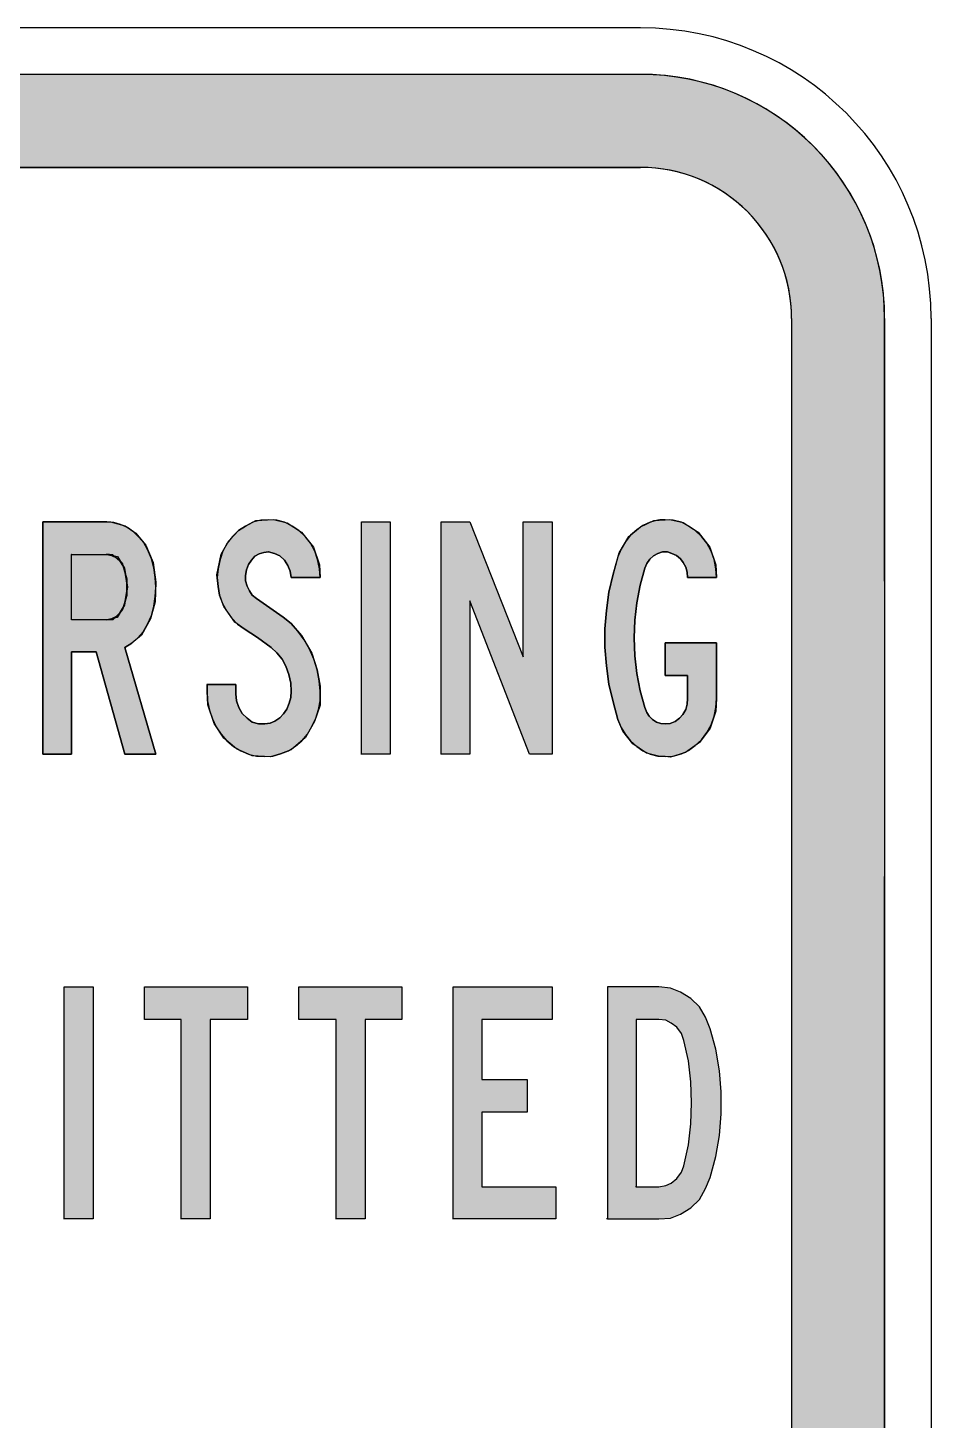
# Model space of a CAD drawing. Extents: x 215 to 290, y 119 to 255.
# Drawn here: x 251.6 to 290.5, y 195 to 254.9 of the extents above; entities that cross this region are included whole.
import ezdxf

# ---------------------------------------------------------------- set-up
doc = ezdxf.new("R2010")
doc.units = 0
doc.header["$MEASUREMENT"] = 0
doc.linetypes.add('CENTERX2', pattern=[101.6, 63.5, -12.7, 12.7, -12.7])
doc.layers.get('0').update_dxf_attribs({"linetype": 'CONTINUOUS'})
doc.layers.add('L35', color=3, linetype='CONTINUOUS')
doc.layers.add('T25', color=1, linetype='CONTINUOUS')

msp = doc.modelspace()

# ---------------------------------------------------------------- hatches: boundary and pattern name
at = {"layer": 'T25', "linetype": 'CENTERX2'}
h = msp.add_hatch(color=256, dxfattribs=at)
edge = h.paths.add_edge_path(flags=16)
edge.add_arc((227.982, 242.366), 6.5, 90, 180, ccw=False)
edge.add_line((227.982, 248.866), (277.982, 248.866))
edge.add_arc((277.982, 242.366), 6.5, 0, 90, ccw=False)
edge.add_line((284.482, 242.366), (284.482, 154.866))
edge.add_arc((277.982, 154.866), 6.5, -90, 0, ccw=False)
edge.add_line((277.982, 148.366), (227.982, 148.366))
edge.add_arc((227.982, 154.866), 6.5, 180, 270, ccw=False)
edge.add_line((221.482, 154.866), (221.482, 242.366))
edge = h.paths.add_edge_path()
edge.add_arc((277.982, 242.366), 10.5, 360, 450)
edge.add_line((277.982, 252.866), (227.982, 252.866))
edge.add_arc((227.982, 242.366), 10.5, 90, 180)
edge.add_line((217.482, 242.366), (217.482, 154.866))
edge.add_arc((227.982, 154.866), 10.5, 180, 270)
edge.add_line((227.982, 144.366), (277.982, 144.366))
edge.add_arc((277.982, 154.866), 10.5, 270, 360)
edge.add_line((288.482, 154.866), (288.482, 242.366))
h = msp.add_hatch(color=256, dxfattribs=at)
h.paths.add_polyline_path([(217.482, 154.866, 0.414214), (227.982, 144.366), (277.982, 144.366, 0.414214), (288.482, 154.866), (288.482, 242.366, 0.414214), (277.982, 252.866), (227.982, 252.866, 0.414214), (217.482, 242.366)])
h.paths.add_polyline_path([(221.482, 242.366, -0.414214), (227.982, 248.866), (277.982, 248.866, -0.414214), (284.482, 242.366), (284.482, 154.866, -0.414214), (277.982, 148.366), (227.982, 148.366, -0.414214), (221.482, 154.866)], flags=16)
h.paths.add_polyline_path([(224.275, 233.628), (226.982, 233.628), (227.158, 233.628), (227.802, 233.456), (228.27, 233.132), (228.72, 232.592), (228.925, 232.037), (229.098, 231.489), (229.142, 230.611), (229.049, 229.991), (228.925, 229.598), (228.7, 229.021), (228.265, 228.507), (227.809, 228.214), (229.131, 223.626), (227.809, 223.626), (226.569, 228.028), (225.515, 228.028), (225.515, 223.626), (224.275, 223.626)], flags=0)
h.paths.add_polyline_path([(224.275, 233.628), (227.158, 233.628), (227.802, 233.456), (228.27, 233.132), (228.72, 232.592), (228.925, 232.037), (229.098, 231.489), (229.142, 230.611), (229.049, 229.991), (228.925, 229.598), (228.7, 229.021), (228.265, 228.507), (227.809, 228.214), (229.131, 223.626), (227.809, 223.626), (226.569, 228.028), (225.515, 228.028), (225.515, 223.626), (224.275, 223.626)], flags=0)
h.paths.add_polyline_path([(225.515, 229.412), (225.515, 232.223), (227.271, 232.223), (227.687, 231.859), (227.891, 231.165), (227.891, 230.458), (227.689, 229.809), (227.356, 229.477), (227.003, 229.412)], flags=0)
h.paths.add_polyline_path([(227.23, 232.181), (227.481, 232.136), (227.549, 232.022), (227.23, 232.181), (227.003, 232.223), (227.148, 232.223)], flags=0)
h.paths.add_polyline_path([(231.342, 233.628), (235.579, 233.628), (235.579, 232.223), (232.582, 232.223), (232.582, 229.619), (234.525, 229.619), (234.525, 228.214), (232.582, 228.214), (232.582, 225.031), (235.765, 225.031), (235.765, 223.626), (231.342, 223.626)], flags=0)
h.paths.add_polyline_path([(237.976, 233.628), (239.195, 233.628), (240.704, 227.015), (242.212, 233.628), (243.452, 233.628), (241.241, 223.626), (240.166, 223.626)], flags=0)
h.paths.add_polyline_path([(245.643, 233.628), (249.9, 233.628), (249.9, 232.223), (246.883, 232.223), (246.883, 229.619), (248.825, 229.619), (248.825, 228.214), (246.883, 228.214), (246.883, 225.031), (250.065, 225.031), (250.065, 223.626), (245.643, 223.626)], flags=0)
h.paths.add_polyline_path([(252.276, 233.628), (255.004, 233.628), (255.19, 233.628), (255.811, 233.45), (256.271, 233.132), (256.704, 232.613), (257.015, 231.873), (257.143, 231.024), (257.101, 230.185), (256.908, 229.452), (256.513, 228.75), (256.099, 228.4), (255.81, 228.214), (257.132, 223.626), (255.81, 223.626), (254.57, 228.028), (253.516, 228.028), (253.516, 223.626), (252.276, 223.626)], flags=0)
h.paths.add_polyline_path([(252.276, 233.628), (255.19, 233.628), (255.811, 233.45), (256.271, 233.132), (256.704, 232.613), (257.015, 231.873), (257.143, 231.024), (257.101, 230.185), (256.908, 229.452), (256.513, 228.75), (256.099, 228.4), (255.81, 228.214), (257.132, 223.626), (255.81, 223.626), (254.57, 228.028), (253.516, 228.028), (253.516, 223.626), (252.276, 223.626)], flags=0)
h.paths.add_polyline_path([(253.516, 229.412), (253.516, 232.223), (255.272, 232.223), (255.688, 231.859), (255.892, 231.165), (255.892, 230.458), (255.69, 229.809), (255.293, 229.412)], flags=0)
h.paths.add_polyline_path([(255.532, 229.604), (255.794, 230.04), (255.923, 230.818), (255.789, 231.623), (255.55, 232.022), (255.231, 232.181), (255.025, 232.223), (255.148, 232.223), (255.231, 232.181), (255.485, 232.131), (255.789, 231.623), (255.923, 230.818), (255.794, 230.04)], flags=0)
h.paths.add_polyline_path([(259.343, 226.623), (260.583, 226.623), (260.583, 226.23), (260.604, 225.92), (260.707, 225.631), (260.852, 225.383), (261.059, 225.176), (261.286, 225.011), (261.555, 224.928), (261.823, 224.928), (262.051, 224.969), (262.257, 225.052), (262.464, 225.197), (262.629, 225.362), (262.774, 225.569), (262.877, 225.817), (262.939, 226.065), (262.96, 226.333), (262.939, 226.685), (262.857, 227.057), (262.733, 227.408), (262.567, 227.718), (262.34, 227.986), (262.092, 228.214), (261.513, 228.648), (260.935, 229.02), (260.531, 229.308), (260.054, 229.976), (259.881, 230.466), (259.819, 230.838), (259.765, 231.348), (259.952, 232.238), (260.273, 232.808), (260.687, 233.256), (260.997, 233.442), (261.436, 233.676), (262.204, 233.724), (262.791, 233.577), (263.407, 233.181), (263.918, 232.531), (264.169, 231.776), (264.2, 231.231), (262.96, 231.231), (262.919, 231.499), (262.815, 231.747), (262.671, 231.975), (262.464, 232.161), (262.237, 232.264), (261.989, 232.326), (261.782, 232.305), (261.575, 232.243), (261.389, 232.14), (261.245, 231.975), (261.121, 231.789), (261.038, 231.561), (260.997, 231.313), (260.997, 231.086), (261.059, 230.859), (261.162, 230.652), (261.286, 230.466), (261.472, 230.322), (262.609, 229.516), (262.96, 229.247), (263.407, 228.736), (263.851, 227.968), (264.076, 227.263), (264.2, 226.55), (264.2, 225.734), (263.967, 225.035), (263.577, 224.342), (262.954, 223.815), (262.505, 223.647), (262.063, 223.509), (261.284, 223.555), (260.6, 223.854), (260.062, 224.315), (259.64, 224.949), (259.373, 225.75), (259.343, 226.333)], flags=0)
h.paths.add_polyline_path([(244.543, 193.63), (246.021, 193.63), (248.171, 183.618), (246.861, 183.618), (246.223, 186.44), (244.341, 186.44), (243.703, 183.618), (242.393, 183.618)], flags=0)
h.paths.add_polyline_path([(245.282, 190.841), (245.92, 187.818), (245.887, 187.818), (244.61, 187.818)], flags=0)
h.paths.add_polyline_path([(250.489, 193.63), (251.8, 193.63), (254.218, 187.818), (254.218, 193.63), (255.529, 193.63), (255.529, 183.618), (254.487, 183.618), (251.8, 190.237), (251.8, 183.618), (250.489, 183.618)], flags=0)
h.paths.add_polyline_path([(265.977, 233.628), (267.217, 233.628), (267.217, 223.626), (265.977, 223.626)], flags=0)
h.paths.add_polyline_path([(269.407, 233.628), (270.647, 233.628), (272.941, 227.821), (272.941, 233.628), (274.181, 233.628), (274.181, 223.626), (273.21, 223.626), (270.647, 230.218), (270.647, 223.626), (269.407, 223.626)], flags=0)
h.paths.add_polyline_path([(257.847, 193.63), (259.258, 193.63), (260.736, 190.035), (262.214, 193.63), (263.625, 193.63), (261.374, 188.12), (261.374, 183.618), (260.064, 183.618), (260.064, 188.12)], flags=0)
h.paths.add_polyline_path([(278.727, 233.69), (278.81, 233.711), (279.037, 233.711)], flags=0)
h.paths.add_polyline_path([(276.454, 228.234), (276.454, 229.02), (276.516, 229.805), (276.619, 230.59), (276.805, 231.375), (277.058, 232.286), (277.482, 232.993), (277.978, 233.412), (278.548, 233.678), (279.242, 233.724), (279.823, 233.588), (280.455, 233.181), (280.967, 232.531), (281.218, 231.776), (281.248, 231.231), (280.008, 231.231), (279.988, 231.458), (279.926, 231.665), (279.822, 231.871), (279.698, 232.037), (279.533, 232.181), (279.326, 232.264), (279.14, 232.326), (278.934, 232.326), (278.727, 232.264), (278.541, 232.161), (278.376, 232.016), (278.252, 231.83), (278.169, 231.623), (277.963, 230.9), (277.818, 230.136), (277.735, 229.392), (277.715, 228.627), (277.735, 227.862), (277.818, 227.098), (277.963, 226.354), (278.169, 225.631), (278.252, 225.424), (278.355, 225.259), (278.5, 225.114), (278.665, 225.011), (278.851, 224.949), (279.037, 224.928), (279.264, 224.949), (279.471, 225.031), (279.657, 225.176), (279.802, 225.341), (279.926, 225.548), (279.988, 225.775), (280.008, 226.023), (280.008, 227.015), (279.037, 227.015), (279.037, 228.42), (281.248, 228.42), (281.248, 226.023), (281.22, 225.483), (280.974, 224.745), (280.521, 224.128), (279.922, 223.701), (279.266, 223.508), (279.037, 223.523), (278.81, 223.523), (278.238, 223.666), (277.651, 224.072), (277.226, 224.625), (277.012, 225.114), (276.805, 225.879), (276.619, 226.643), (276.516, 227.428)], flags=0)
h.paths.add_polyline_path([(241.15, 173.64), (245.819, 173.64), (245.819, 172.229), (244.14, 172.229), (244.14, 163.628), (242.829, 163.628), (242.829, 172.229), (241.15, 172.229)], flags=0)
h.paths.add_polyline_path([(248.138, 173.64), (249.448, 173.64), (249.448, 163.628), (248.138, 163.628)], flags=0)
h.paths.add_polyline_path([(251.8, 173.64), (253.278, 173.64), (254.79, 168.13), (256.369, 173.64), (257.847, 173.64), (257.847, 163.628), (256.57, 163.628), (256.57, 169.239), (254.79, 163.628), (253.11, 169.239), (253.11, 163.628), (251.8, 163.628)], flags=0)
h.paths.add_polyline_path([(260.199, 173.64), (264.667, 173.64), (264.667, 172.229), (261.509, 172.229), (261.509, 169.642), (263.558, 169.642), (263.558, 168.231), (261.509, 168.231), (261.509, 165.039), (264.868, 165.039), (264.868, 163.628), (260.199, 163.628)], flags=0)
h = msp.add_hatch(color=256, dxfattribs=at)
h.paths.add_polyline_path([(250.065, 223.626), (245.643, 223.626), (245.643, 233.628), (249.9, 233.628), (249.9, 232.223), (246.883, 232.223), (246.883, 229.619), (248.825, 229.619), (248.825, 228.214), (246.883, 228.214), (246.883, 225.031), (250.065, 225.031)])
h.paths.add_polyline_path([(241.241, 223.626), (240.166, 223.626), (237.976, 233.628), (239.195, 233.628), (240.704, 227.015), (242.212, 233.628), (243.452, 233.628)])
h.paths.add_polyline_path([(235.765, 223.626), (231.342, 223.626), (231.342, 233.628), (235.579, 233.628), (235.579, 232.223), (232.582, 232.223), (232.582, 229.619), (234.525, 229.619), (234.525, 228.214), (232.582, 228.214), (232.582, 225.031), (235.765, 225.031)])
h.paths.add_polyline_path([(270.647, 223.626), (269.407, 223.626), (269.407, 233.628), (270.647, 233.628), (272.941, 227.821), (272.941, 233.628), (274.181, 233.628), (274.181, 223.626), (273.21, 223.626), (270.647, 230.218)])
h.paths.add_polyline_path([(267.217, 223.626), (265.977, 223.626), (265.977, 233.628), (267.217, 233.628)])
edge = h.paths.add_edge_path()
edge.add_line((245.643, 223.626), (245.622, 223.626))
edge.add_line((240.166, 223.626), (240.146, 223.626))
edge.add_line((231.342, 223.626), (231.322, 223.626))
edge.add_line((269.407, 223.626), (269.387, 223.626))
edge.add_line((265.977, 223.626), (265.956, 223.626))
h = msp.add_hatch(color=256, dxfattribs=at)
h.paths.add_polyline_path([(256.368, 228.627), (256.595, 228.896), (256.781, 229.226), (256.946, 229.598), (257.05, 229.991), (257.112, 230.404), (257.132, 230.818), (257.112, 231.231), (257.05, 231.644), (256.946, 232.037), (256.781, 232.429), (256.616, 232.719), (256.409, 232.967), (256.182, 233.194), (255.913, 233.38), (255.624, 233.504), (255.334, 233.587), (255.025, 233.628), (255.004, 233.628), (252.276, 233.628), (252.276, 223.626), (253.516, 223.626), (253.516, 228.028), (254.57, 228.028), (255.81, 223.626), (257.132, 223.626), (255.81, 228.214), (256.099, 228.4)])
h.paths.add_polyline_path([(255.231, 229.454), (255.025, 229.412), (253.516, 229.412), (253.516, 232.223), (255.025, 232.223), (255.231, 232.181), (255.438, 232.078), (255.603, 231.933), (255.727, 231.727), (255.83, 231.375), (255.892, 231.004), (255.892, 230.632), (255.83, 230.26), (255.727, 229.929), (255.603, 229.722), (255.438, 229.557)], flags=16)
for points in [[(261.472, 230.322), (261.286, 230.466), (261.162, 230.652), (261.059, 230.859), (260.997, 231.086), (260.997, 231.313), (261.038, 231.561), (261.121, 231.789), (261.245, 231.975), (261.389, 232.14), (261.575, 232.243), (261.782, 232.305), (261.989, 232.326), (262.237, 232.264), (262.464, 232.161), (262.671, 231.975), (262.815, 231.747), (262.919, 231.499), (262.96, 231.231), (264.2, 231.231), (264.179, 231.603), (264.096, 231.995), (263.972, 232.367), (263.786, 232.698), (263.559, 232.987), (263.29, 233.256), (263.001, 233.442), (262.671, 233.607), (262.34, 233.69), (261.989, 233.711), (261.658, 233.69), (261.307, 233.607), (260.997, 233.442), (260.687, 233.256), (260.439, 232.987), (260.211, 232.698), (260.025, 232.367), (259.901, 231.995), (259.819, 231.603), (259.777, 231.231), (259.819, 230.838), (259.881, 230.466), (260.005, 230.115), (260.191, 229.784), (260.397, 229.495), (260.645, 229.226), (260.935, 229.02), (261.513, 228.648), (262.092, 228.214), (262.34, 227.986), (262.567, 227.718), (262.733, 227.408), (262.857, 227.057), (262.939, 226.685), (262.96, 226.333), (262.939, 226.065), (262.877, 225.817), (262.774, 225.569), (262.629, 225.362), (262.464, 225.197), (262.257, 225.052), (262.051, 224.969), (261.823, 224.928), (261.803, 224.928), (261.555, 224.928), (261.286, 225.011), (261.059, 225.176), (260.852, 225.383), (260.707, 225.631), (260.604, 225.92), (260.583, 226.23), (260.583, 226.623), (259.343, 226.623), (259.343, 226.333), (259.364, 225.92), (259.447, 225.527), (259.571, 225.155), (259.736, 224.804), (259.943, 224.494), (260.191, 224.205), (260.48, 223.957), (260.79, 223.771), (261.121, 223.626), (261.472, 223.543), (261.823, 223.523), (262.175, 223.543), (262.505, 223.647), (262.836, 223.771), (263.146, 223.977), (263.414, 224.205), (263.662, 224.494), (263.848, 224.825), (264.014, 225.176), (264.138, 225.548), (264.2, 225.92), (264.2, 226.333), (264.158, 226.788), (264.076, 227.263), (263.931, 227.718), (263.745, 228.152), (263.518, 228.544), (263.249, 228.916), (262.96, 229.247), (262.609, 229.516)], [(277.715, 228.627), (277.735, 229.392), (277.818, 230.136), (277.963, 230.9), (278.169, 231.623), (278.252, 231.83), (278.376, 232.016), (278.541, 232.161), (278.727, 232.264), (278.934, 232.326), (279.14, 232.326), (279.326, 232.264), (279.533, 232.181), (279.698, 232.037), (279.822, 231.871), (279.926, 231.665), (279.988, 231.458), (280.008, 231.231), (281.248, 231.231), (281.228, 231.603), (281.145, 231.995), (281.021, 232.367), (280.835, 232.698), (280.608, 232.987), (280.339, 233.256), (280.05, 233.442), (279.74, 233.607), (279.388, 233.69), (279.037, 233.711), (278.727, 233.69), (278.397, 233.607), (278.087, 233.463), (277.818, 233.277), (277.549, 233.049), (277.343, 232.76), (277.157, 232.45), (277.012, 232.119), (276.805, 231.375), (276.619, 230.59), (276.516, 229.805), (276.454, 229.02), (276.454, 228.234), (276.516, 227.428), (276.619, 226.643), (276.805, 225.879), (277.012, 225.114), (277.157, 224.783), (277.343, 224.473), (277.549, 224.205), (277.818, 223.957), (278.087, 223.771), (278.397, 223.626), (278.727, 223.543), (279.037, 223.523), (279.388, 223.543), (279.74, 223.647), (280.05, 223.791), (280.339, 223.998), (280.608, 224.246), (280.835, 224.556), (281.021, 224.887), (281.145, 225.259), (281.228, 225.631), (281.248, 226.023), (281.248, 228.42), (279.037, 228.42), (279.037, 227.015), (280.008, 227.015), (280.008, 226.023), (279.988, 225.775), (279.926, 225.548), (279.802, 225.341), (279.657, 225.176), (279.471, 225.031), (279.264, 224.949), (279.037, 224.928), (278.851, 224.949), (278.665, 225.011), (278.5, 225.114), (278.355, 225.259), (278.252, 225.424), (278.169, 225.631), (277.963, 226.354), (277.818, 227.098), (277.735, 227.862)]]:
    msp.add_hatch(color=256, dxfattribs=at).paths.add_polyline_path(points)
h = msp.add_hatch(color=256, dxfattribs=at)
h.paths.add_polyline_path([(254.44, 203.644), (253.2, 203.644), (253.2, 213.631), (254.44, 213.631)])
edge = h.paths.add_edge_path()
edge.add_line((253.2, 203.644), (253.166, 203.644))
h = msp.add_hatch(color=256, dxfattribs=at)
h.paths.add_polyline_path([(259.467, 203.644), (258.227, 203.644), (258.227, 212.224), (256.652, 212.224), (256.652, 213.631), (261.075, 213.631), (261.075, 212.224), (259.467, 212.224)])
edge = h.paths.add_edge_path(flags=16)
edge.add_line((258.227, 203.644), (258.193, 203.644))
h = msp.add_hatch(color=256, dxfattribs=at)
h.paths.add_polyline_path([(266.136, 203.644), (264.896, 203.644), (264.896, 212.224), (263.287, 212.224), (263.287, 213.631), (267.711, 213.631), (267.711, 212.224), (266.136, 212.224)])
edge = h.paths.add_edge_path(flags=16)
edge.add_line((264.896, 203.644), (264.863, 203.644))
h = msp.add_hatch(color=256, dxfattribs=at)
h.paths.add_polyline_path([(274.347, 203.644), (269.923, 203.644), (269.923, 213.631), (274.18, 213.631), (274.18, 212.224), (271.163, 212.224), (271.163, 209.643), (273.107, 209.643), (273.107, 208.235), (271.163, 208.235), (271.163, 205.018), (274.347, 205.018)])
edge = h.paths.add_edge_path()
edge.add_line((269.923, 203.644), (269.89, 203.644))
h = msp.add_hatch(color=256, dxfattribs=at)
h.paths.add_polyline_path([(281.452, 209.107), (281.385, 210.012), (281.218, 210.95), (280.983, 211.821), (280.782, 212.324), (280.514, 212.76), (280.145, 213.128), (279.709, 213.397), (279.274, 213.564), (278.771, 213.631), (276.559, 213.631), (276.559, 203.644), (278.771, 203.644), (279.274, 203.677), (279.709, 203.845), (280.145, 204.113), (280.514, 204.482), (280.782, 204.951), (280.983, 205.42), (281.218, 206.325), (281.385, 207.23), (281.452, 208.168)])
h.paths.add_polyline_path([(277.799, 212.224), (278.771, 212.224), (279.073, 212.19), (279.307, 212.056), (279.542, 211.888), (279.743, 211.62), (279.843, 211.319), (280.045, 210.447), (280.145, 209.542), (280.179, 208.637), (280.145, 207.733), (280.045, 206.828), (279.843, 205.923), (279.743, 205.655), (279.542, 205.387), (279.307, 205.186), (279.073, 205.085), (278.771, 205.018), (277.799, 205.018)], flags=16)

# ---------------------------------------------------------------- linework, layer by layer
at = {"color": 1}
for p, q in [((252.276, 233.628), (252.276, 223.626)), ((252.276, 233.628), (255.025, 233.628)), ((255.025, 233.628), (255.004, 233.628)), ((255.025, 233.628), (255.004, 233.628)), ((255.334, 233.587), (255.025, 233.628)), ((255.624, 233.504), (255.334, 233.587)), ((261.307, 233.607), (260.997, 233.442)), ((261.658, 233.69), (261.307, 233.607)), ((261.989, 233.711), (261.658, 233.69)), ((262.34, 233.69), (261.989, 233.711)), ((262.671, 233.607), (262.34, 233.69)), ((263.001, 233.442), (262.671, 233.607)), ((265.977, 223.626), (265.977, 233.628)), ((265.977, 233.628), (267.217, 233.628)), ((267.217, 233.628), (267.217, 223.626)), ((269.407, 223.626), (269.407, 233.628)), ((269.407, 233.628), (270.647, 233.628)), ((270.647, 233.628), (272.941, 227.821)), ((272.941, 227.821), (272.941, 233.628)), ((272.941, 233.628), (274.181, 233.628)), ((274.181, 233.628), (274.181, 223.626)), ((278.397, 233.607), (278.087, 233.463)), ((278.727, 233.69), (278.397, 233.607)), ((279.037, 233.711), (278.727, 233.69)), ((279.037, 233.711), (279.016, 233.711)), ((279.388, 233.69), (279.037, 233.711)), ((279.74, 233.607), (279.388, 233.69)), ((280.05, 233.442), (279.74, 233.607)), ((255.913, 233.38), (255.624, 233.504)), ((256.182, 233.194), (255.913, 233.38)), ((256.409, 232.967), (256.182, 233.194)), ((256.616, 232.719), (256.409, 232.967)), ((260.439, 232.987), (260.211, 232.698)), ((260.687, 233.256), (260.439, 232.987)), ((260.997, 233.442), (260.687, 233.256)), ((263.29, 233.256), (263.001, 233.442)), ((263.559, 232.987), (263.29, 233.256)), ((263.786, 232.698), (263.559, 232.987)), ((277.549, 233.049), (277.343, 232.76)), ((277.818, 233.277), (277.549, 233.049)), ((278.087, 233.463), (277.818, 233.277)), ((280.339, 233.256), (280.05, 233.442)), ((280.608, 232.987), (280.339, 233.256)), ((280.835, 232.698), (280.608, 232.987)), ((256.781, 232.429), (256.616, 232.719)), ((256.781, 232.429), (256.76, 232.429)), ((256.946, 232.037), (256.781, 232.429)), ((260.025, 232.367), (259.901, 231.995)), ((260.211, 232.698), (260.025, 232.367)), ((261.989, 232.326), (261.782, 232.305)), ((261.989, 232.326), (261.968, 232.326)), ((262.237, 232.264), (261.989, 232.326)), ((263.972, 232.367), (263.786, 232.698)), ((264.096, 231.995), (263.972, 232.367)), ((277.157, 232.45), (277.012, 232.119)), ((277.343, 232.76), (277.157, 232.45)), ((278.934, 232.326), (278.727, 232.264)), ((279.14, 232.326), (278.934, 232.326)), ((279.326, 232.264), (279.14, 232.326)), ((281.021, 232.367), (280.835, 232.698)), ((281.145, 231.995), (281.021, 232.367)), ((253.516, 232.223), (253.495, 232.223)), ((253.516, 232.223), (255.025, 232.223)), ((253.516, 229.412), (253.516, 232.223)), ((255.025, 232.223), (255.004, 232.223)), ((255.025, 232.223), (255.004, 232.223)), ((255.231, 232.181), (255.025, 232.223)), ((255.438, 232.078), (255.231, 232.181)), ((255.603, 231.933), (255.438, 232.078)), ((255.727, 231.727), (255.603, 231.933)), ((255.727, 231.727), (255.706, 231.727)), ((255.83, 231.375), (255.727, 231.727)), ((257.05, 231.644), (256.946, 232.037)), ((259.901, 231.995), (259.819, 231.603)), ((261.121, 231.789), (261.038, 231.561)), ((261.245, 231.975), (261.121, 231.789)), ((261.389, 232.14), (261.245, 231.975)), ((261.575, 232.243), (261.389, 232.14)), ((261.782, 232.305), (261.575, 232.243)), ((262.464, 232.161), (262.237, 232.264)), ((262.671, 231.975), (262.464, 232.161)), ((262.815, 231.747), (262.671, 231.975)), ((262.919, 231.499), (262.815, 231.747)), ((264.179, 231.603), (264.096, 231.995)), ((277.012, 232.119), (276.805, 231.375)), ((277.012, 232.119), (276.991, 232.119)), ((278.252, 231.83), (278.169, 231.623)), ((278.376, 232.016), (278.252, 231.83)), ((278.541, 232.161), (278.376, 232.016)), ((278.727, 232.264), (278.541, 232.161)), ((279.533, 232.181), (279.326, 232.264)), ((279.698, 232.037), (279.533, 232.181)), ((279.822, 231.871), (279.698, 232.037)), ((279.926, 231.665), (279.822, 231.871)), ((281.228, 231.603), (281.145, 231.995)), ((255.892, 231.004), (255.83, 231.375)), ((257.112, 231.231), (257.05, 231.644)), ((257.132, 230.818), (257.112, 231.231)), ((259.819, 231.603), (259.777, 231.231)), ((259.777, 231.231), (259.819, 230.838)), ((261.038, 231.561), (260.997, 231.313)), ((260.997, 231.313), (260.997, 231.086)), ((262.96, 231.231), (262.919, 231.499)), ((262.96, 231.231), (264.2, 231.231)), ((264.2, 231.231), (264.179, 231.603)), ((276.805, 231.375), (276.619, 230.59)), ((278.169, 231.623), (277.963, 230.9)), ((279.988, 231.458), (279.926, 231.665)), ((280.008, 231.231), (279.988, 231.458)), ((281.248, 231.231), (280.008, 231.231)), ((281.248, 231.231), (281.228, 231.603)), ((255.83, 230.26), (255.892, 230.632)), ((255.892, 230.632), (255.892, 231.004)), ((257.112, 230.404), (257.132, 230.818)), ((259.819, 230.838), (259.881, 230.466)), ((260.997, 231.086), (261.059, 230.859)), ((261.059, 230.859), (261.162, 230.652)), ((261.162, 230.652), (261.286, 230.466)), ((276.619, 230.59), (276.516, 229.805)), ((277.963, 230.9), (277.818, 230.136)), ((255.727, 229.929), (255.83, 230.26)), ((256.946, 229.598), (257.05, 229.991)), ((257.05, 229.991), (257.112, 230.404)), ((259.881, 230.466), (260.005, 230.115)), ((260.005, 230.115), (260.191, 229.784)), ((261.286, 230.466), (261.472, 230.322)), ((261.472, 230.322), (261.451, 230.322)), ((261.472, 230.322), (261.451, 230.322)), ((262.609, 229.516), (261.472, 230.322)), ((273.21, 223.626), (270.647, 230.218)), ((270.647, 230.218), (270.647, 223.626)), ((277.818, 230.136), (277.735, 229.392)), ((255.025, 229.412), (253.516, 229.412)), ((255.025, 229.412), (255.231, 229.454)), ((255.231, 229.454), (255.438, 229.557)), ((255.438, 229.557), (255.603, 229.722)), ((255.603, 229.722), (255.727, 229.929)), ((255.727, 229.929), (255.706, 229.929)), ((256.781, 229.226), (256.946, 229.598)), ((260.191, 229.784), (260.397, 229.495)), ((260.397, 229.495), (260.645, 229.226)), ((262.96, 229.247), (262.609, 229.516)), ((276.516, 229.805), (276.454, 229.02)), ((277.735, 229.392), (277.715, 228.627)), ((256.368, 228.627), (256.595, 228.896)), ((256.595, 228.896), (256.781, 229.226)), ((256.781, 229.226), (256.76, 229.226)), ((260.645, 229.226), (260.935, 229.02)), ((260.935, 229.02), (260.914, 229.02)), ((260.935, 229.02), (260.914, 229.02)), ((261.513, 228.648), (260.935, 229.02)), ((263.249, 228.916), (262.96, 229.247)), ((263.518, 228.544), (263.249, 228.916)), ((276.454, 229.02), (276.454, 228.234)), ((255.81, 228.214), (255.789, 228.214)), ((255.81, 228.214), (256.099, 228.4)), ((257.132, 223.626), (255.81, 228.214)), ((256.099, 228.4), (256.368, 228.627)), ((262.092, 228.214), (261.513, 228.648)), ((262.092, 228.214), (262.071, 228.214)), ((262.34, 227.986), (262.092, 228.214)), ((263.745, 228.152), (263.518, 228.544)), ((263.931, 227.718), (263.745, 228.152)), ((276.454, 228.234), (276.516, 227.428)), ((277.715, 228.627), (277.735, 227.862)), ((279.037, 227.015), (279.037, 228.42)), ((279.037, 228.42), (281.248, 228.42)), ((281.248, 228.42), (281.248, 226.023)), ((253.516, 223.626), (253.516, 228.028)), ((253.516, 228.028), (254.57, 228.028)), ((254.57, 228.028), (255.81, 223.626)), ((262.567, 227.718), (262.34, 227.986)), ((262.733, 227.408), (262.567, 227.718)), ((264.076, 227.263), (263.931, 227.718)), ((277.735, 227.862), (277.818, 227.098)), ((262.857, 227.057), (262.733, 227.408)), ((262.939, 226.685), (262.857, 227.057)), ((264.158, 226.788), (264.076, 227.263)), ((276.516, 227.428), (276.619, 226.643)), ((277.818, 227.098), (277.963, 226.354)), ((280.008, 227.015), (279.037, 227.015)), ((280.008, 226.023), (280.008, 227.015)), ((259.343, 226.623), (259.323, 226.623)), ((259.343, 226.623), (259.343, 226.333)), ((260.583, 226.623), (259.343, 226.623)), ((260.583, 226.23), (260.583, 226.623)), ((262.96, 226.333), (262.939, 226.685)), ((264.2, 226.333), (264.158, 226.788)), ((276.619, 226.643), (276.805, 225.879)), ((277.963, 226.354), (278.169, 225.631)), ((259.343, 226.333), (259.364, 225.92)), ((259.364, 225.92), (259.447, 225.527)), ((260.583, 226.23), (260.604, 225.92)), ((260.604, 225.92), (260.707, 225.631)), ((262.774, 225.569), (262.877, 225.817)), ((262.877, 225.817), (262.939, 226.065)), ((262.939, 226.065), (262.96, 226.333)), ((262.96, 226.333), (262.939, 226.333)), ((264.138, 225.548), (264.2, 225.92)), ((264.2, 225.92), (264.2, 226.333)), ((276.805, 225.879), (277.012, 225.114)), ((279.926, 225.548), (279.988, 225.775)), ((279.988, 225.775), (280.008, 226.023)), ((280.008, 226.023), (279.988, 226.023)), ((281.248, 226.023), (281.228, 226.023)), ((281.228, 225.631), (281.248, 226.023)), ((281.248, 226.023), (281.228, 226.023)), ((259.447, 225.527), (259.571, 225.155)), ((259.571, 225.155), (259.736, 224.804)), ((260.707, 225.631), (260.852, 225.383)), ((260.852, 225.383), (261.059, 225.176)), ((261.059, 225.176), (261.286, 225.011)), ((262.257, 225.052), (262.464, 225.197)), ((262.464, 225.197), (262.629, 225.362)), ((262.629, 225.362), (262.774, 225.569)), ((263.848, 224.825), (264.014, 225.176)), ((264.014, 225.176), (264.138, 225.548)), ((278.169, 225.631), (278.252, 225.424)), ((278.252, 225.424), (278.355, 225.259)), ((278.355, 225.259), (278.5, 225.114)), ((279.471, 225.031), (279.657, 225.176)), ((279.657, 225.176), (279.802, 225.341)), ((279.802, 225.341), (279.926, 225.548)), ((281.021, 224.887), (281.145, 225.259)), ((281.145, 225.259), (281.228, 225.631)), ((259.736, 224.804), (259.943, 224.494)), ((261.286, 225.011), (261.555, 224.928)), ((261.555, 224.928), (261.823, 224.928)), ((261.823, 224.928), (261.803, 224.928)), ((261.823, 224.928), (262.051, 224.969)), ((262.051, 224.969), (262.257, 225.052)), ((263.662, 224.494), (263.848, 224.825)), ((277.012, 225.114), (276.991, 225.114)), ((277.012, 225.114), (277.157, 224.783)), ((277.157, 224.783), (277.343, 224.473)), ((278.5, 225.114), (278.665, 225.011)), ((278.665, 225.011), (278.851, 224.949)), ((278.851, 224.949), (279.037, 224.928)), ((279.037, 224.928), (279.264, 224.949)), ((279.264, 224.949), (279.471, 225.031)), ((280.608, 224.246), (280.835, 224.556)), ((280.835, 224.556), (281.021, 224.887)), ((259.943, 224.494), (260.191, 224.205)), ((260.191, 224.205), (260.48, 223.957)), ((260.48, 223.957), (260.79, 223.771)), ((262.836, 223.771), (263.146, 223.977)), ((263.146, 223.977), (263.414, 224.205)), ((263.414, 224.205), (263.662, 224.494)), ((277.343, 224.473), (277.549, 224.205)), ((277.549, 224.205), (277.818, 223.957)), ((277.818, 223.957), (278.087, 223.771)), ((280.05, 223.791), (280.339, 223.998)), ((280.339, 223.998), (280.608, 224.246)), ((252.276, 223.626), (253.516, 223.626)), ((255.81, 223.626), (257.132, 223.626)), ((260.79, 223.771), (261.121, 223.626)), ((261.121, 223.626), (261.472, 223.543)), ((261.472, 223.543), (261.823, 223.523)), ((261.823, 223.523), (262.175, 223.543)), ((262.175, 223.543), (262.505, 223.647)), ((262.505, 223.647), (262.836, 223.771)), ((265.977, 223.626), (265.956, 223.626)), ((267.217, 223.626), (265.977, 223.626)), ((269.407, 223.626), (269.387, 223.626)), ((270.647, 223.626), (269.407, 223.626)), ((274.181, 223.626), (273.21, 223.626)), ((278.087, 223.771), (278.397, 223.626)), ((278.397, 223.626), (278.727, 223.543)), ((278.727, 223.543), (279.037, 223.523)), ((279.037, 223.523), (279.016, 223.523)), ((279.037, 223.523), (279.388, 223.543)), ((279.388, 223.543), (279.74, 223.647)), ((279.74, 223.647), (280.05, 223.791)), ((253.2, 203.644), (253.2, 213.631)), ((253.2, 213.631), (254.44, 213.631)), ((254.44, 213.631), (254.44, 203.644)), ((256.652, 212.224), (256.652, 213.631)), ((256.652, 213.631), (261.075, 213.631)), ((261.075, 213.631), (261.075, 212.224)), ((263.287, 212.224), (263.287, 213.631)), ((263.287, 213.631), (267.711, 213.631)), ((267.711, 213.631), (267.711, 212.224)), ((269.923, 203.644), (269.923, 213.631)), ((269.923, 213.631), (274.18, 213.631)), ((274.18, 213.631), (274.18, 212.224)), ((278.771, 213.631), (276.559, 213.631)), ((276.559, 213.631), (276.559, 203.644)), ((279.274, 213.564), (278.771, 213.631)), ((279.709, 213.397), (279.274, 213.564)), ((280.145, 213.128), (279.709, 213.397)), ((280.514, 212.76), (280.145, 213.128)), ((280.782, 212.324), (280.514, 212.76)), ((258.227, 212.224), (256.652, 212.224)), ((258.227, 203.644), (258.227, 212.224)), ((261.075, 212.224), (259.467, 212.224)), ((259.467, 212.224), (259.467, 203.644)), ((264.896, 212.224), (263.287, 212.224)), ((264.896, 203.644), (264.896, 212.224)), ((267.711, 212.224), (266.136, 212.224)), ((266.136, 212.224), (266.136, 203.644)), ((274.18, 212.224), (271.163, 212.224)), ((271.163, 212.224), (271.163, 209.643)), ((278.771, 212.224), (277.799, 212.224)), ((277.799, 212.224), (277.799, 205.018)), ((279.073, 212.19), (278.771, 212.224)), ((279.307, 212.056), (279.073, 212.19)), ((279.542, 211.888), (279.307, 212.056)), ((280.983, 211.821), (280.782, 212.324)), ((279.743, 211.62), (279.542, 211.888)), ((279.843, 211.319), (279.743, 211.62)), ((281.218, 210.95), (280.983, 211.821)), ((280.045, 210.447), (279.843, 211.319)), ((281.385, 210.012), (281.218, 210.95)), ((280.145, 209.542), (280.045, 210.447)), ((271.163, 209.643), (273.107, 209.643)), ((273.107, 209.643), (273.107, 208.235)), ((281.452, 209.107), (281.385, 210.012)), ((280.179, 208.637), (280.145, 209.542)), ((281.452, 208.168), (281.452, 209.107)), ((280.145, 207.733), (280.179, 208.637)), ((273.107, 208.235), (271.163, 208.235)), ((271.163, 208.235), (271.163, 205.018)), ((281.385, 207.23), (281.452, 208.168)), ((280.045, 206.828), (280.145, 207.733)), ((281.218, 206.325), (281.385, 207.23)), ((279.843, 205.923), (280.045, 206.828)), ((280.983, 205.42), (281.218, 206.325)), ((279.307, 205.186), (279.542, 205.387)), ((279.542, 205.387), (279.743, 205.655)), ((279.743, 205.655), (279.843, 205.923)), ((280.782, 204.951), (280.983, 205.42)), ((271.163, 205.018), (274.347, 205.018)), ((274.347, 205.018), (274.347, 203.644)), ((277.799, 205.018), (277.766, 205.018)), ((277.799, 205.018), (278.771, 205.018)), ((278.771, 205.018), (279.073, 205.085)), ((279.073, 205.085), (279.307, 205.186)), ((280.514, 204.482), (280.782, 204.951)), ((280.145, 204.113), (280.514, 204.482)), ((253.2, 203.644), (253.166, 203.644)), ((254.44, 203.644), (253.2, 203.644)), ((258.227, 203.644), (258.193, 203.644)), ((259.467, 203.644), (258.227, 203.644)), ((264.896, 203.644), (264.863, 203.644)), ((266.136, 203.644), (264.896, 203.644)), ((269.923, 203.644), (269.89, 203.644)), ((274.347, 203.644), (269.923, 203.644)), ((276.559, 203.644), (276.526, 203.644)), ((276.559, 203.644), (278.771, 203.644)), ((278.771, 203.644), (279.274, 203.677)), ((279.274, 203.677), (279.709, 203.845)), ((279.709, 203.845), (280.145, 204.113))]:
    msp.add_line(p, q, dxfattribs=at)
at = {"layer": 'L35'}
for p, q in [((277.982, 254.866), (227.982, 254.866)), ((277.982, 252.866), (227.982, 252.866)), ((277.982, 248.866), (227.982, 248.866)), ((284.482, 242.366), (284.482, 154.866)), ((288.482, 242.366), (288.482, 154.866)), ((290.482, 242.366), (290.482, 154.866))]:
    msp.add_line(p, q, dxfattribs=at)
for radius in [12.5, 10.5, 6.5]:
    msp.add_arc((277.982, 242.366), radius, 0, 90, dxfattribs=at)
at = {"layer": 'T25', "linetype": 'CENTERX2'}
for points in [[(288.482, 242.366, 0.414214), (277.982, 252.866), (227.982, 252.866, 0.414214), (217.482, 242.366), (217.482, 154.866, 0.414214), (227.982, 144.366), (277.982, 144.366, 0.414214), (288.482, 154.866)], [(221.482, 242.366, -0.414214), (227.982, 248.866), (277.982, 248.866, -0.414214), (284.482, 242.366), (284.482, 154.866, -0.414214), (277.982, 148.366), (227.982, 148.366, -0.414214), (221.482, 154.866)]]:
    msp.add_lwpolyline(points, format="xyb", close=True, dxfattribs=at)
for points in [[(256.368, 228.627), (256.595, 228.896), (256.781, 229.226), (256.946, 229.598), (257.05, 229.991), (257.112, 230.404), (257.132, 230.818), (257.112, 231.231), (257.05, 231.644), (256.946, 232.037), (256.781, 232.429), (256.616, 232.719), (256.409, 232.967), (256.182, 233.194), (255.913, 233.38), (255.624, 233.504), (255.334, 233.587), (255.025, 233.628), (255.004, 233.628), (252.276, 233.628), (252.276, 223.626), (253.516, 223.626), (253.516, 228.028), (254.57, 228.028), (255.81, 223.626), (257.132, 223.626), (255.81, 228.214), (256.099, 228.4)], [(252.276, 233.628), (255.19, 233.628), (255.811, 233.45), (256.271, 233.132), (256.704, 232.613), (257.015, 231.873), (257.143, 231.024), (257.101, 230.185), (256.908, 229.452), (256.513, 228.75), (256.099, 228.4), (255.81, 228.214), (257.132, 223.626), (255.81, 223.626), (254.57, 228.028), (253.516, 228.028), (253.516, 223.626), (252.276, 223.626)], [(252.276, 233.628), (255.004, 233.628), (255.19, 233.628), (255.811, 233.45), (256.271, 233.132), (256.704, 232.613), (257.015, 231.873), (257.143, 231.024), (257.101, 230.185), (256.908, 229.452), (256.513, 228.75), (256.099, 228.4), (255.81, 228.214), (257.132, 223.626), (255.81, 223.626), (254.57, 228.028), (253.516, 228.028), (253.516, 223.626), (252.276, 223.626)], [(260.583, 226.623), (260.583, 226.23), (260.604, 225.92), (260.707, 225.631), (260.852, 225.383), (261.059, 225.176), (261.286, 225.011), (261.555, 224.928), (261.823, 224.928), (262.051, 224.969), (262.257, 225.052), (262.464, 225.197), (262.629, 225.362), (262.774, 225.569), (262.877, 225.817), (262.939, 226.065), (262.96, 226.333), (262.939, 226.685), (262.857, 227.057), (262.733, 227.408), (262.567, 227.718), (262.34, 227.986), (262.092, 228.214), (261.513, 228.648), (260.935, 229.02), (260.531, 229.308), (260.054, 229.976), (259.881, 230.466), (259.819, 230.838), (259.765, 231.348), (259.952, 232.238), (260.273, 232.808), (260.687, 233.256), (260.997, 233.442), (261.436, 233.676), (262.204, 233.724), (262.791, 233.577), (263.407, 233.181), (263.918, 232.531), (264.169, 231.776), (264.2, 231.231), (262.96, 231.231), (262.919, 231.499), (262.815, 231.747), (262.671, 231.975), (262.464, 232.161), (262.237, 232.264), (261.989, 232.326), (261.782, 232.305), (261.575, 232.243), (261.389, 232.14), (261.245, 231.975), (261.121, 231.789), (261.038, 231.561), (260.997, 231.313), (260.997, 231.086), (261.059, 230.859), (261.162, 230.652), (261.286, 230.466), (261.472, 230.322), (262.609, 229.516), (262.96, 229.247), (263.407, 228.736), (263.851, 227.968), (264.076, 227.263), (264.2, 226.55), (264.2, 225.734), (263.967, 225.035), (263.577, 224.342), (262.954, 223.815), (262.505, 223.647), (262.063, 223.509), (261.284, 223.555), (260.6, 223.854), (260.062, 224.315), (259.64, 224.949), (259.373, 225.75), (259.343, 226.333), (259.343, 226.623)], [(261.472, 230.322), (261.286, 230.466), (261.162, 230.652), (261.059, 230.859), (260.997, 231.086), (260.997, 231.313), (261.038, 231.561), (261.121, 231.789), (261.245, 231.975), (261.389, 232.14), (261.575, 232.243), (261.782, 232.305), (261.989, 232.326), (262.237, 232.264), (262.464, 232.161), (262.671, 231.975), (262.815, 231.747), (262.919, 231.499), (262.96, 231.231), (264.2, 231.231), (264.179, 231.603), (264.096, 231.995), (263.972, 232.367), (263.786, 232.698), (263.559, 232.987), (263.29, 233.256), (263.001, 233.442), (262.671, 233.607), (262.34, 233.69), (261.989, 233.711), (261.658, 233.69), (261.307, 233.607), (260.997, 233.442), (260.687, 233.256), (260.439, 232.987), (260.211, 232.698), (260.025, 232.367), (259.901, 231.995), (259.819, 231.603), (259.777, 231.231), (259.819, 230.838), (259.881, 230.466), (260.005, 230.115), (260.191, 229.784), (260.397, 229.495), (260.645, 229.226), (260.935, 229.02), (261.513, 228.648), (262.092, 228.214), (262.34, 227.986), (262.567, 227.718), (262.733, 227.408), (262.857, 227.057), (262.939, 226.685), (262.96, 226.333), (262.939, 226.065), (262.877, 225.817), (262.774, 225.569), (262.629, 225.362), (262.464, 225.197), (262.257, 225.052), (262.051, 224.969), (261.823, 224.928), (261.803, 224.928), (261.555, 224.928), (261.286, 225.011), (261.059, 225.176), (260.852, 225.383), (260.707, 225.631), (260.604, 225.92), (260.583, 226.23), (260.583, 226.623), (259.343, 226.623), (259.343, 226.333), (259.364, 225.92), (259.447, 225.527), (259.571, 225.155), (259.736, 224.804), (259.943, 224.494), (260.191, 224.205), (260.48, 223.957), (260.79, 223.771), (261.121, 223.626), (261.472, 223.543), (261.823, 223.523), (262.175, 223.543), (262.505, 223.647), (262.836, 223.771), (263.146, 223.977), (263.414, 224.205), (263.662, 224.494), (263.848, 224.825), (264.014, 225.176), (264.138, 225.548), (264.2, 225.92), (264.2, 226.333), (264.158, 226.788), (264.076, 227.263), (263.931, 227.718), (263.745, 228.152), (263.518, 228.544), (263.249, 228.916), (262.96, 229.247), (262.609, 229.516)], [(265.977, 233.628), (267.217, 233.628), (267.217, 223.626), (265.977, 223.626)], [(269.407, 233.628), (270.647, 233.628), (272.941, 227.821), (272.941, 233.628), (274.181, 233.628), (274.181, 223.626), (273.21, 223.626), (270.647, 230.218), (270.647, 223.626), (269.407, 223.626)], [(276.454, 228.234), (276.454, 229.02), (276.516, 229.805), (276.619, 230.59), (276.805, 231.375), (277.058, 232.286), (277.482, 232.993), (277.978, 233.412), (278.548, 233.678), (279.242, 233.724), (279.823, 233.588), (280.455, 233.181), (280.967, 232.531), (281.218, 231.776), (281.248, 231.231), (280.008, 231.231), (279.988, 231.458), (279.926, 231.665), (279.822, 231.871), (279.698, 232.037), (279.533, 232.181), (279.326, 232.264), (279.14, 232.326), (278.934, 232.326), (278.727, 232.264), (278.541, 232.161), (278.376, 232.016), (278.252, 231.83), (278.169, 231.623), (277.963, 230.9), (277.818, 230.136), (277.735, 229.392), (277.715, 228.627), (277.735, 227.862), (277.818, 227.098), (277.963, 226.354), (278.169, 225.631), (278.252, 225.424), (278.355, 225.259), (278.5, 225.114), (278.665, 225.011), (278.851, 224.949), (279.037, 224.928), (279.264, 224.949), (279.471, 225.031), (279.657, 225.176), (279.802, 225.341), (279.926, 225.548), (279.988, 225.775), (280.008, 226.023), (280.008, 227.015), (279.037, 227.015), (279.037, 228.42), (281.248, 228.42), (281.248, 226.023), (281.22, 225.483), (280.974, 224.745), (280.521, 224.128), (279.922, 223.701), (279.266, 223.508), (279.037, 223.523), (278.81, 223.523), (278.238, 223.666), (277.651, 224.072), (277.226, 224.625), (277.012, 225.114), (276.805, 225.879), (276.619, 226.643), (276.516, 227.428)], [(277.715, 228.627), (277.735, 229.392), (277.818, 230.136), (277.963, 230.9), (278.169, 231.623), (278.252, 231.83), (278.376, 232.016), (278.541, 232.161), (278.727, 232.264), (278.934, 232.326), (279.14, 232.326), (279.326, 232.264), (279.533, 232.181), (279.698, 232.037), (279.822, 231.871), (279.926, 231.665), (279.988, 231.458), (280.008, 231.231), (281.248, 231.231), (281.228, 231.603), (281.145, 231.995), (281.021, 232.367), (280.835, 232.698), (280.608, 232.987), (280.339, 233.256), (280.05, 233.442), (279.74, 233.607), (279.388, 233.69), (279.037, 233.711), (278.727, 233.69), (278.397, 233.607), (278.087, 233.463), (277.818, 233.277), (277.549, 233.049), (277.343, 232.76), (277.157, 232.45), (277.012, 232.119), (276.805, 231.375), (276.619, 230.59), (276.516, 229.805), (276.454, 229.02), (276.454, 228.234), (276.516, 227.428), (276.619, 226.643), (276.805, 225.879), (277.012, 225.114), (277.157, 224.783), (277.343, 224.473), (277.549, 224.205), (277.818, 223.957), (278.087, 223.771), (278.397, 223.626), (278.727, 223.543), (279.037, 223.523), (279.388, 223.543), (279.74, 223.647), (280.05, 223.791), (280.339, 223.998), (280.608, 224.246), (280.835, 224.556), (281.021, 224.887), (281.145, 225.259), (281.228, 225.631), (281.248, 226.023), (281.248, 228.42), (279.037, 228.42), (279.037, 227.015), (280.008, 227.015), (280.008, 226.023), (279.988, 225.775), (279.926, 225.548), (279.802, 225.341), (279.657, 225.176), (279.471, 225.031), (279.264, 224.949), (279.037, 224.928), (278.851, 224.949), (278.665, 225.011), (278.5, 225.114), (278.355, 225.259), (278.252, 225.424), (278.169, 225.631), (277.963, 226.354), (277.818, 227.098), (277.735, 227.862)], [(279.037, 233.711), (278.81, 233.711), (278.727, 233.69)], [(255.231, 229.454), (255.025, 229.412), (253.516, 229.412), (253.516, 232.223), (255.025, 232.223), (255.231, 232.181), (255.438, 232.078), (255.603, 231.933), (255.727, 231.727), (255.83, 231.375), (255.892, 231.004), (255.892, 230.632), (255.83, 230.26), (255.727, 229.929), (255.603, 229.722), (255.438, 229.557)], [(253.516, 229.412), (253.516, 232.223), (255.272, 232.223), (255.688, 231.859), (255.892, 231.165), (255.892, 230.458), (255.69, 229.809), (255.293, 229.412)], [(255.231, 229.454), (255.532, 229.604), (255.794, 230.04), (255.923, 230.818), (255.789, 231.623), (255.55, 232.022), (255.148, 232.223), (255.025, 232.223), (255.485, 232.131), (255.789, 231.623), (255.923, 230.818), (255.794, 230.04), (255.471, 229.502)]]:
    msp.add_lwpolyline(points, close=True, dxfattribs=at)

doc.saveas('drawing.dxf')
